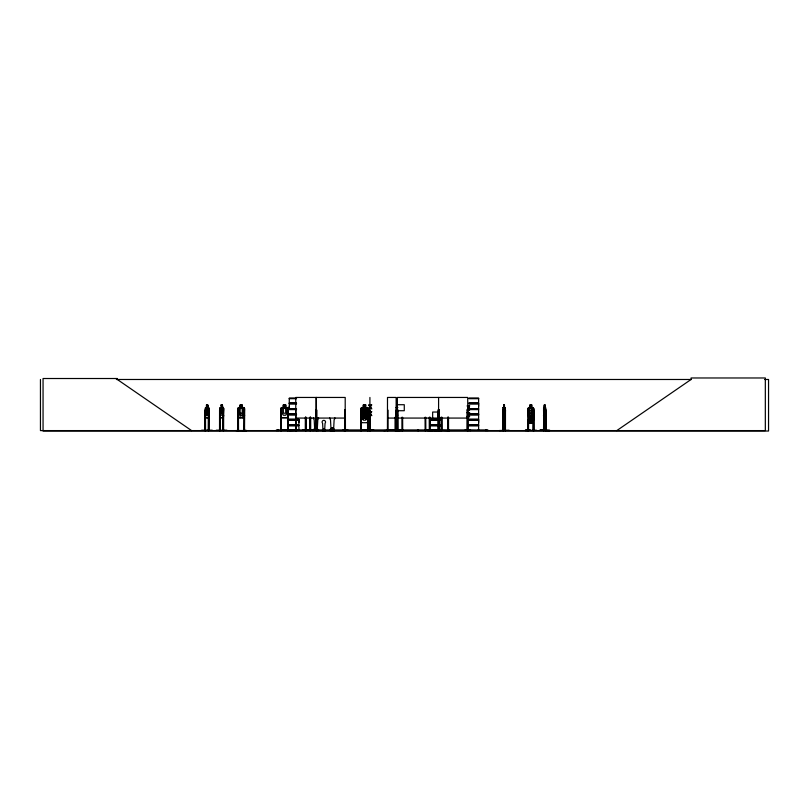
<?xml version="1.0" encoding="UTF-8"?>
<svg xmlns="http://www.w3.org/2000/svg" width="809" height="809" viewBox="0 0 809 809"><rect width="100%" height="100%" fill="white"/><g stroke="black" fill="none" stroke-linecap="round" stroke-linejoin="round"><path stroke-width="1.21" d="M289.288 408.646L289.288 406.28M298.905 422.5L298.905 420.124L289.278 420.124M478.615 422.5L478.615 420.124L468.977 420.124M478.615 406.28L478.615 403.913L468.977 403.913M373.91 430.206L361.471 430.054M324.692 429.923L325.046 423.289A1.719 1.719 0 0 0 325.046 420.862A1.719 1.719 0 0 0 322.609 420.862A1.719 1.719 0 0 0 322.609 423.289L322.973 429.923M383.749 430.58L391.384 430.176M504.877 417.757L505.14 415.239M543.719 417.757L545.59 417.757L545.741 415.229M545.59 417.757L545.853 415.239M316.086 427.91L315.682 428.254L316.279 428.325M499.315 430.53L509.053 430.206M549.685 430.53L539.957 430.176L549.665 430.59M289.248 430.58L298.925 430.388L298.905 425.817L289.278 425.817M208.5 417.677L209.046 408.424L208.5 407.615M219.876 430.59L219.826 408.434L220.22 417.757L223.274 417.757L223.709 408.424L223.173 407.615M223.274 417.757L223.709 415.239M201.613 430.206L212.221 430.206M208.297 430.53L208.368 408.464L207.701 404.996M216.276 430.206L226.894 430.206M222.96 430.53L223.011 414.825M295.71 430.53L295.73 429.842M527.842 413.166L528.57 410.638L533.121 410.638M527.964 413.177L528.611 410.729M503.168 417.757L503.178 407.534M502.925 430.59L503.188 407.615M543.537 430.59L543.81 407.534M302.505 430.206L318.766 430.176M441.067 430.54L441.036 417.252M244.49 415.229L243.731 417.677L238.534 417.677M244.601 415.239L243.792 417.757L238.473 417.757L237.775 415.239M208.368 413.197L207.731 415.229L206.548 415.229L205.911 413.197L205.911 408.464L206.548 407.615M332.539 428.335L332.236 427.87L332.388 428.406M525.405 430.53L536.397 430.206M364.525 410.345L364.576 410.942L364.475 410.345M368.348 415.239L367.478 417.757L361.522 417.757L360.743 415.239M367.428 422.622L368.267 420.164M368.358 420.174L367.478 422.702L361.522 422.702L360.743 420.174M427.283 430.206L441.795 430.176M427.273 430.53L441.785 430.489L441.724 417.252M235.884 430.53L246.421 430.54L242.862 430.59M441.451 430.54L441.249 429.842M397.249 430.489L397.28 429.842M424.907 430.53L424.978 429.842M434.14 430.54L434.211 429.842M469.402 409.87L468.492 407.797L469.402 405.784L468.28 407.392L468.987 405.784L469.705 405.784L468.795 407.797L469.705 409.87L468.957 409.87L468.249 408.232L469.26 409.87M469.402 416.645L468.492 414.582L469.402 412.57L468.28 414.168L468.987 412.57L469.705 412.57M467.531 409.87L468.249 408.232M468.553 408.232L467.835 409.87L467.117 409.87L468.037 407.827L467.147 405.784L467.885 405.784L468.583 407.392M467.531 416.645L468.249 415.017L469.26 416.645M468.553 415.017L467.835 416.645L467.117 416.645L468.037 414.602L467.147 412.57L467.885 412.57L468.583 414.168M205.638 407.534L205.142 430.59M219.866 408.474L220.301 407.534M467.42 416.645L468.34 414.602L467.44 412.57M545.064 405.076L544.275 405.076L543.891 408.464L544.275 415.229L544.983 415.229L545.367 413.197L544.983 405.076M531.665 423.329L531.665 420.791L532.686 419.942L532.686 415.209L531.715 413.177L531.715 408.464L529.915 408.464L529.915 413.197L528.934 415.209L528.934 419.942L529.905 420.791L529.844 423.41M529.915 407.615L528.944 408.464L529.905 419.942L531.715 419.942L531.715 415.209L532.686 413.197L531.837 404.996L529.844 404.996L529.966 407.615M528.58 407.534L527.913 408.434L528.56 417.757L533.111 417.757L533.778 415.239L533.01 417.677L528.55 417.677M221.211 407.615L220.574 408.464L220.574 413.197L221.211 415.229L222.394 415.229L223.031 408.464L222.364 404.996M468.937 414.198L478.635 414.37M237.856 408.474L238.574 407.615L243.772 407.615M360.743 413.379L361.552 412.469L363.281 412.469L363.281 409.93L365.82 409.93M360.824 413.409L361.593 412.56L367.428 412.56M314.873 430.408L313.892 430.408M316.036 409.981L316.724 409.981L316.622 430.55L317.189 430.257M322.751 430.176C322.164 429.104 321.952 431.895 325.046 430.176M322.892 430.58L322.397 430.449M324.49 430.57L325.127 430.358L324.915 429.458M329.971 430.58L330.234 429.983M330.699 429.983L330.375 428.912L330.193 430.58M330.466 430.57L334.511 430.59M330.608 430.57L331.174 430.59M333.308 430.58L334.137 429.983M240.152 407.615L239.019 408.464L239.019 413.197L240.152 415.229L242.265 415.229L243.398 413.197L243.398 408.464L242.265 407.615M616.802 430.59L691.068 379.482L691.068 377.975L765.324 377.975L765.324 430.59L40.45 430.59L40.45 379.482M363.362 412.56L362.098 413.399L362.098 418.132L363.362 420.164L365.729 420.164L367.003 418.132L367.003 413.399L365.729 412.56M313.831 430.59L313.872 429.953M317.735 430.58L318.24 430.55L316.956 430.257M324.642 430.58L324.935 430.57M330.911 430.59L331.366 430.57M333.035 430.59L333.49 430.57M334.056 430.58L334.238 428.912L333.965 429.983M370.178 429.842L370.209 430.59M316.036 430.59L316.046 397.452M116.375 379.482L691.452 379.482M764.758 379.482L768.55 379.482L768.55 431.025L43.059 431.025L43.059 378.511L117.325 378.511L117.325 379.482L191.581 430.59M289.268 398.2L296.509 398.2M468.967 398.2L478.635 398.2M296.509 398.382L289.268 398.382L289.288 402.963M468.967 398.392L478.635 398.372L478.615 402.963L468.977 402.963M289.288 398.675L296.498 398.675M468.987 398.675L478.615 398.675M289.278 402.963L296.509 402.963M289.207 403.286L296.539 403.286M468.907 403.286L478.695 403.286M289.207 403.58L296.539 403.58M468.907 403.58L478.695 403.58M296.509 403.913L289.278 403.913L289.278 408.646L296.509 408.646M397.411 404.712L404.278 404.712L404.278 410.719L397.411 410.719M221.1 404.996L222.435 404.996L222.435 407.534M503.613 404.996L504.462 404.996L504.432 407.615M206.477 405.076L207.731 405.076M221.14 405.076L222.394 405.076M365.729 405.076L363.362 405.076L363.362 407.615L362.098 408.464L362.098 413.197L363.362 415.229L365.729 415.229L367.003 413.197L367.003 408.464L365.729 407.615L365.82 404.996L363.281 404.996L363.281 407.534L361.552 407.534L360.743 408.434L360.774 430.59M503.643 405.076L504.432 405.076M529.915 405.076L531.776 405.076M206.507 407.534L205.567 407.534L205.162 408.434L205.557 417.757L208.611 417.757L209.046 415.239M207.701 407.534L208.591 407.534L208.995 408.464L208.924 430.59L208.955 429.842L208.277 429.842M220.23 407.534L221.17 407.534M222.364 407.534L223.264 407.534L223.668 408.464L223.587 430.59L223.628 429.842L222.94 429.842M240.152 407.534L238.503 407.534L237.775 408.434L237.907 430.59L237.927 429.842M243.802 407.534L242.265 407.534L242.306 404.996L240.04 404.996L240.081 407.534M365.82 407.534L367.458 407.534L368.348 408.424L368.459 430.54M395.904 407.534L397.634 407.534M503.097 407.534L503.694 407.534M504.381 407.534L504.958 407.534M528.53 407.534L529.905 407.534M531.786 407.534L533.091 407.534L533.778 408.424L533.667 419.972L533.05 420.872L528.53 420.872L527.842 419.982L528.59 420.872M543.729 407.534L544.326 407.534M545.003 407.534L545.579 407.534M205.587 407.615L208.58 407.615M220.25 407.615L223.244 407.615M361.593 407.615L367.428 407.615L368.267 408.464M395.945 407.615L397.725 407.615L396.45 408.464L396.43 430.59M503.107 407.615L504.947 407.615M528.55 407.615L533.07 407.615M543.739 407.615L545.569 407.615M505.14 408.424L505.221 430.59L505.241 409.981M543.567 408.434L543.82 417.677M545.772 408.424L545.842 430.59L545.499 407.534M240.152 408.464L242.265 408.464M468.977 408.646L478.625 408.646L478.625 403.913M289.207 408.98L296.539 408.98M468.907 408.98L478.695 408.98M289.207 409.273L296.539 409.273M468.907 409.273L478.695 409.273M289.278 409.607L296.509 409.607M468.977 409.607L478.625 409.607L478.625 414.168L468.967 414.168L478.615 414.046M208.348 409.981L208.924 409.981M223.011 409.981L223.587 409.981M243.843 409.981L244.581 409.981M280.672 409.981L281.37 409.981L281.37 430.59M288.247 409.981L287.549 409.981L287.63 430.59M295.77 409.981L296.155 430.59M360.693 409.981L361.401 409.981L361.401 430.59M363.362 410.021L365.729 410.021M368.267 409.981L367.569 409.981L367.569 430.59M369.905 409.981L370.178 430.59M396.41 409.981L395.975 430.59M397.361 409.981L398.058 409.981L398.139 430.59M502.925 409.981L503.41 430.59M527.933 409.981L528.631 409.981L528.631 413.611M543.547 409.981L544.042 430.59M365.82 412.469L367.458 412.469L368.358 413.369M240.152 413.197L242.265 413.197M529.905 413.177L531.715 413.197M289.288 414.046L296.498 414.046M289.268 414.168L296.509 414.178M289.187 414.319L296.509 414.42M289.268 414.582L296.509 414.613M468.967 414.613L478.635 414.613L478.615 419.173L468.977 419.173M289.288 414.886L296.498 414.886M468.987 414.886L478.615 414.886M502.854 415.239L503.188 417.677M529.905 415.209L531.715 415.229M469.705 416.645L468.957 416.645L468.249 415.017M205.587 417.677L208.58 417.677M220.25 417.677L223.244 417.677M281.562 417.677L287.397 417.677M367.428 417.677L361.593 417.677L360.824 415.229M503.107 417.677L504.947 417.677M543.739 417.677L545.569 417.677M503.087 417.757L504.958 417.757M295.77 418.071L345.2 418.071M387.501 418.071L396.147 418.071M397.361 418.071L467.713 418.071M289.278 419.173L298.915 419.173M431.177 419.173L440.824 419.173M289.207 419.507L298.986 419.507M431.106 419.507L440.885 419.507M468.907 419.507L478.695 419.507M289.207 419.8L298.986 419.8M431.106 419.8L440.885 419.8M468.907 419.8L478.695 419.8M431.177 420.124L440.824 420.124M289.278 424.867L298.915 424.867L298.915 420.124M431.177 424.867L440.824 424.867M468.977 424.867L478.625 424.867L478.625 420.124M289.207 425.19L298.986 425.19M431.106 425.19L440.885 425.19M468.907 425.19L478.695 425.19M289.207 425.483L298.986 425.483M431.106 425.483L440.885 425.483M468.907 425.483L478.695 425.483M431.177 425.817L440.824 425.817M468.977 425.817L478.625 425.817L478.625 430.388L465.114 430.166L470.696 430.54M316.602 427.728L315.419 427.728L315.419 429.983M317.613 428.912L317.613 429.983M205.557 429.842L204.839 429.842L204.879 430.59L204.91 409.981L205.486 409.981L205.537 430.53M220.22 429.842L219.512 429.842L219.532 430.59L219.573 409.981L220.159 409.981L220.2 430.53M237.624 429.842L238.513 429.842M244.652 429.842L243.762 429.842L243.762 430.59M470.231 429.953L276.365 429.953L276.365 430.59M477.988 429.953L487.867 429.953L487.867 430.59M502.864 429.842L503.441 429.842M504.927 429.842L505.514 429.842M527.862 429.842L528.702 429.842L528.702 430.59M533.111 429.842L533.96 429.842M543.496 429.842L544.073 429.842M545.559 429.842L546.136 429.842M281.451 430.054L287.468 430.054M342.672 430.176L348.103 430.206M400.162 430.58L392.517 430.166L401.851 430.054M425.837 430.054L449.379 430.59L447.741 430.489L447.741 417.252M289.288 430.257L298.905 430.257M392.537 430.206L400.071 430.59M447.741 430.206L449.43 430.206M465.155 430.196L478.615 430.257M539.947 430.206L549.685 430.206M242.953 430.54L246.381 430.489M322.376 430.459L325.157 430.459M369.885 429.842L369.915 430.59L369.915 397.452M325.289 430.58L324.813 430.58M438.771 430.53L438.751 409.981M439.044 430.54L439.044 409.981M288.429 430.54L288.328 429.842M434.423 430.58L434.372 429.842M316.45 430.53L316.39 397.452M325.178 430.56L324.925 429.458M316.663 430.56L316.541 409.981M243.762 407.534L244.601 408.424L244.53 430.59M396.45 413.197L397.725 415.229M467.582 405.784L468.28 407.392M467.582 412.57L468.28 414.168M361.593 422.622L360.824 420.164L360.824 408.474M504.877 407.534L505.2 408.464M237.856 415.229L238.513 417.757M533.718 413.166L533.07 410.638L533.606 413.177M219.866 415.229L220.291 417.757M205.203 415.229L205.628 417.757M543.506 415.229L543.8 417.757M546.095 430.59L546.085 409.981L545.59 430.59M545.064 407.615L545.084 404.996L544.245 404.996L544.275 407.615M543.87 429.842L543.911 430.59M543.81 409.981L543.779 430.59M533.95 430.59L533.889 409.981L533.182 409.981L533.121 430.59M533.718 408.424L533.778 430.59M533.596 429.842L533.627 430.59M533.444 429.842L533.465 430.59M533.353 409.981L533.353 412.398M533.353 419.679L533.293 430.59M531.715 420.791L531.786 423.41L529.784 423.41L529.784 420.872M528.631 419.679L528.52 430.59M528.459 409.981L528.378 430.59M528.186 429.842L528.216 430.59M528.105 419.679L528.105 430.59M527.964 408.434L527.933 430.59M505.453 430.59L505.453 409.981L504.968 430.59M504.381 404.996L504.735 413.197L504.351 415.229L503.643 415.229L503.694 404.996M503.724 405.076L503.724 407.615M503.238 429.842L503.279 430.59M503.127 409.981L503.158 430.59M486.806 429.953L486.806 430.59M485.734 429.953L485.734 430.59M468.573 429.953L468.573 430.59M467.531 429.842L467.511 430.59M467.42 409.981L467.359 430.59M467.167 430.59L467.228 409.981L467.905 409.981L467.875 430.59L467.713 397.452L397.361 397.452L397.441 430.59M448.479 417.252L448.499 430.59M448.429 417.252L448.429 430.59M447.802 417.252L447.802 430.59M441.866 417.252L441.947 430.59M441.623 429.842L441.633 430.59M440.956 429.842L440.956 430.59M439.297 430.59L439.236 409.981L437.902 409.981L437.871 430.59L437.982 429.842M438.963 429.842L438.862 430.59M438.599 397.452L438.559 430.59M438.023 418.061L438.023 412.044L432.653 412.044L432.653 418.061M435.96 429.842L436.031 430.59M435.909 429.842L435.849 430.59L435.738 429.842M435.464 429.842L435.464 430.59M435.353 429.842L435.282 430.59M435.252 429.842L434.908 430.59M432.704 429.842L432.704 430.59M432.542 429.842L432.542 430.59M432.006 429.842L432.006 430.59M431.844 430.054L431.844 430.59M429.983 417.252L429.923 430.59M429.852 417.252L429.761 430.59M429.468 429.842L429.488 430.59M429.245 417.252L429.306 430.59M429.174 429.842L429.174 430.59M425.756 417.252L425.837 430.59M425.676 429.842L425.676 430.59M425.059 417.252L425.14 430.59M418.587 429.953L418.587 430.59M418.213 429.953L418.213 430.59M417.525 429.953L417.525 430.59M402.629 417.252L402.71 430.59M402.548 429.842L402.548 430.59M401.931 417.252L401.931 430.59M401.851 429.842L401.851 430.59M397.977 429.842L397.977 430.59M396.258 409.981L396.238 430.59M396.147 430.59L396.147 397.452L387.501 397.452L387.44 430.59M395.753 417.252L395.834 430.59M395.672 429.842L395.672 430.59M395.055 417.252L395.055 430.59L394.974 429.842M387.976 429.842L387.936 430.59M387.764 409.981L387.794 430.59M387.653 409.981L387.673 430.59M369.673 429.953L369.673 430.59M368.186 429.842L368.186 430.59M367.488 429.842L367.488 430.59M361.471 429.842L361.471 430.59M360.622 429.842L360.622 430.59M345.443 430.59L345.392 409.981L344.705 409.981L344.644 430.59M345.2 430.59L345.2 397.452L295.77 397.452L295.74 430.59M345.089 429.842L345.008 430.59M344.897 409.981L344.836 430.59M343.896 429.953L343.896 430.59M332.924 429.983L332.924 427.728L331.741 427.728L331.741 429.983M324.237 430.176L324.237 428.669L323.448 428.669L323.448 430.176M316.228 409.981L316.228 430.59M314.377 429.983L314.054 428.912L313.953 430.257M312.81 429.953L312.81 430.59M310.636 417.252L310.636 430.59M310.434 417.252L310.434 430.59M310.322 429.842L310.353 430.59M310.171 417.252L310.11 430.59M309.968 417.252L309.918 430.59M306.035 417.252L306.085 430.59M305.893 429.842L305.893 430.59M305.832 417.252L305.751 430.59M305.569 417.252L305.519 430.59M305.367 417.252L305.387 430.59M305.317 429.842L305.317 430.59M296.711 429.953L296.711 430.59M288.247 430.59L288.247 408.464L287.397 407.615L281.562 407.615L280.804 408.474L280.592 430.59M287.468 429.842L287.468 430.59M281.451 429.842L281.451 430.59M280.753 429.842L280.753 430.59M278.488 429.953L278.488 430.59M277.426 429.953L277.426 430.59M244.49 408.464L244.358 430.59M244.065 429.842L244.045 430.59M243.964 409.981L243.883 430.59M242.265 417.757L242.265 405.076L240.111 405.076L240.152 417.757M238.513 430.59L238.443 409.981L237.694 409.981L237.745 430.59M238.321 409.981L238.392 430.59M238.23 429.842L238.21 430.59M223.355 414.825L223.284 430.59L223.244 409.981M221.17 404.996L221.14 407.615M219.927 417.252L219.967 430.59M208.692 409.981L208.651 430.59M208.58 409.981L208.54 430.59M207.771 407.534L207.771 404.996L206.426 404.996L206.477 407.615M205.253 417.252L205.294 430.59M334.896 417.838A2.579 2.579 0 0 1 334.137 419.669L333.601 429.599L331.023 429.599L330.497 419.669A2.579 2.579 0 0 1 329.738 417.838M318.574 417.838A2.579 2.579 0 0 1 317.816 419.669L317.28 429.599L314.701 429.599L314.175 419.669A2.579 2.579 0 0 1 313.417 417.838M529.056 414.026L530.34 417.039L529.116 419.952L530.765 417.626L532.362 419.952L531.139 417.05C533.738 414.046 531.533 412.398 530.734 416.493L529.056 414.026M366.77 419.224L365.951 419.295L364.556 416.847C363.463 420.71 360.551 419.891 364.02 416.291C360.662 413.379 363.656 411.862 364.515 415.715C365.476 412.074 368.51 412.843 365.071 416.311L366.77 419.224M525.425 430.176L530.451 430.166L525.415 430.206M288.328 415.239L287.458 417.757L281.502 417.757L280.713 415.239L280.804 408.474L281.522 407.534L283.251 407.534L283.251 404.996L285.789 404.996L285.789 407.534L287.438 407.534L288.328 408.424L288.328 415.239M371.2 404.834L370.209 406.442L368.611 404.834L369.875 406.876L368.57 408.919L370.178 407.281L371.796 408.919L370.512 406.846L371.786 404.834L371.2 404.834M371.2 411.609L370.209 413.217L368.611 411.609L369.875 413.652L368.57 415.695L370.178 414.066L371.796 415.695L370.512 413.632L371.786 411.609L371.2 411.609M286.973 413.197L285.708 415.229L283.342 415.229L282.068 413.197L282.068 408.464L283.342 407.615L283.342 405.076L285.708 405.076L285.708 407.615L286.973 408.464L286.973 413.197M207.519 405.501L206.76 405.501L206.76 406.351L207.519 406.351L207.519 405.501M222.182 405.501L221.423 405.501L221.423 406.351L222.182 406.351L222.182 405.501M241.891 405.501L240.536 405.501L240.536 406.351L241.891 406.351L241.891 405.501M285.284 405.501L283.757 405.501L283.757 406.351L285.284 406.351L285.284 405.501M365.304 405.501L363.787 405.501L363.787 406.351L365.304 406.351L365.304 405.501M531.402 405.501L530.239 405.501L530.239 406.351L531.402 406.351L531.402 405.501M207.731 408.464L206.548 408.464L206.548 413.197L207.731 413.197L207.731 408.464M222.394 408.464L221.211 408.464L221.211 413.197L222.394 413.197L222.394 408.464M285.708 408.464L283.342 408.464L283.342 413.197L285.708 413.197L285.708 408.464M365.729 408.464L363.362 408.464L363.362 413.197L365.729 413.197L365.729 408.464M504.351 408.464L503.643 408.464L503.643 413.197L504.351 413.197L504.351 408.464M544.983 408.464L544.275 408.464L544.275 413.197L544.983 413.197L544.983 408.464M365.304 410.446L363.787 410.446L363.787 411.285L365.304 411.285L365.304 410.446M365.729 413.399L363.362 413.399L363.362 418.132L365.729 418.132L365.729 413.399M531.392 422.055L530.229 422.055L530.229 422.905L531.392 422.905L531.392 422.055"/></g></svg>
